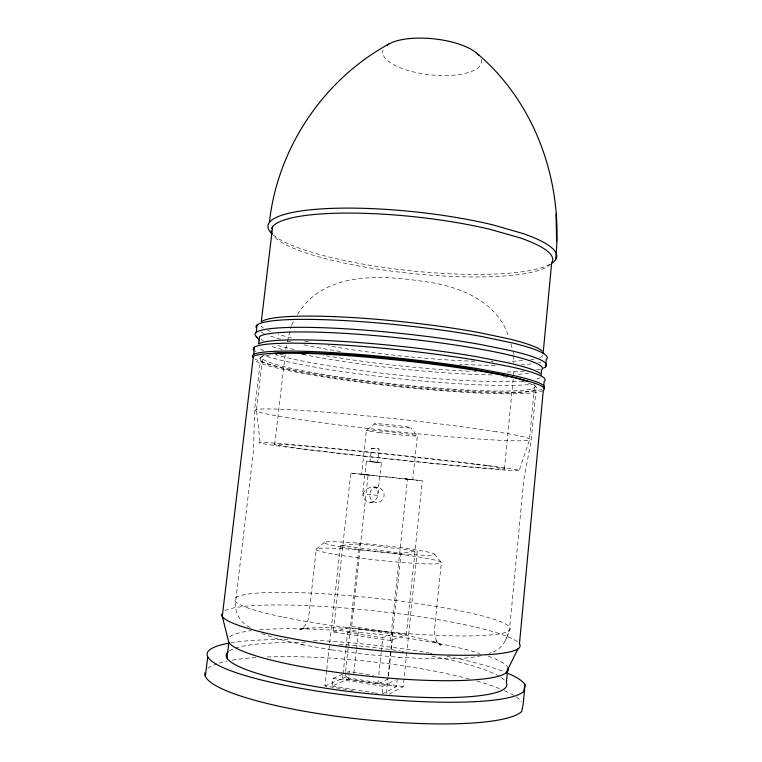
<?xml version="1.0" encoding="UTF-8"?>
<svg xmlns="http://www.w3.org/2000/svg" width="762" height="762" viewBox="0 0 762 762"><rect width="100%" height="100%" fill="white"/><g stroke="black" fill="none" stroke-linecap="round" stroke-linejoin="round"><path stroke-width="0.57" stroke-dasharray="3.81 2.86" d="M534.381 387.582L529.399 440.093L519.093 470.659M536.029 389.582L531.209 440.503L523.78 479.746L509.749 627.231C508.14 637.623 502.701 648.805 492.1 652.405M504.444 469.097L513.159 379.124M513.617 374.39L513.959 370.837M390.506 640.499L407.47 479.136L350.787 473.088L333.289 632.06L390.506 640.499L406.394 634.46L422.339 480.774L407.47 479.136M386.305 693.515L388.039 676.989M388.163 675.818L401.05 553.079L417.262 551.107L406.889 651.262M345.9 647.833L347.558 632.527L358.664 629.021L392.897 634.013L388.172 678.961L377.847 684.047L342.567 678.437L342.948 674.913M405.355 478.965L412.756 479.736L417.347 435.807L410.832 427.749M382.153 694.115L396.469 686.552L397.25 679.066M389.087 694.239L403.222 686.61L406.765 652.434M377.847 684.047L378.333 679.418M378.828 674.78L381.152 652.767M381.276 651.605L382.753 637.699L392.897 634.013M382.276 693.001L382.981 686.295L395.211 680.095M377.638 462.372L370.027 461.562L371.475 448.199L379.085 449.008L377.638 462.372L373.952 462.029M342.719 674.246L333.013 678.332L332.165 686.057L348.386 678.913L348.729 675.742M348.844 674.684L349.187 671.522L373.799 675.38M353.854 673.56L356.387 650.119M356.511 648.948L358.664 629.021M377.628 495.376L363.017 493.747A7.734 7.353 -85.6 0 0 369.484 502.263A7.734 7.353 -85.6 0 0 377.628 495.376L381.448 462.782L366.398 461.153L362.674 493.747L363.045 495.767M369.741 475.155L361.617 474.269L366.398 430.406L374.456 423.901M343.081 673.732L345.767 649.005M345.443 672.636L344.929 677.361L403.222 686.61M345.567 671.455L348.263 646.652M348.386 645.481L359.426 543.925L417.262 551.107M333.289 632.06L351.653 626.497L368.094 474.993L422.339 480.774M353.149 690.553L324.936 686L326.631 670.646M326.765 669.465L340.433 545.487L359.426 543.925M274.691 444.637L285.274 354.044M285.826 349.339L286.569 344.929M260.823 357.378L254.622 409.518L253.546 450.533L235.629 601.542C234.086 612.543 240.744 623.183 250.574 627.85M256.518 409.527L262.9 355.768M287.35 341.709L291.236 326.327M507.254 636.051L508.435 633.222M505.482 640.385L506.701 637.508M363.017 493.747C365.322 488.023 372.037 485.899 377.704 487.385A7.591 7.229 -85.9 0 1 382.734 499.386A7.591 7.229 -85.9 0 1 370.284 498.024A7.591 7.229 -85.9 0 1 377.704 487.385M291.522 325.231L293.722 321.316M297.571 314.468C323.402 271.548 380.267 274.872 423.301 281.426C457.857 285.512 497.767 300.876 508.787 337.242M324.479 542.392L316.306 549.021L308.715 616.658C308.096 622.183 304.705 627.288 299.809 629.936L303.886 627.888L299.799 629.374L308.667 627.926L306.81 628.145C349.987 626.25 393.763 630.765 435.445 642.261L433.626 641.642L441.303 644.909L435.969 640.985L440.379 645.376C436.14 641.718 433.892 635.994 434.445 630.431L441.331 562.566L434.721 554.317M324.936 686L349.748 675.332M347.024 672.427L349.187 671.522M488.833 653.377L491.004 652.729M481.213 655.653C464.782 659.492 447.58 658.444 430.825 658.825L429.101 658.749M524.38 371.142L519.284 371.656A146.552 16.164 6.1 0 1 504.454 372.056M518.503 374.361L528.533 373.399M370.027 461.562L373.713 461.905M381.448 462.782L366.217 461.153M369.475 502.263L376.085 502.482M331.813 649.91L365.512 654.348L399.469 657.358M398.593 657.32L430.825 658.825M361.617 474.269L368.427 474.974M405.165 478.907L412.756 479.736M350.787 473.088L368.094 474.993M340.433 545.487L401.05 553.079M351.653 626.497L406.394 634.46M347.558 632.527L382.753 637.699M348.386 678.913L396.469 686.552M333.013 678.332L382.981 686.295M332.165 686.057L374.018 692.81M375.18 692.991L377.504 693.372M261.69 633.555L277.263 638.851L303.409 644.909M301.581 644.595L332.813 650.081M371.475 448.199L379.085 449.008M373.361 487.051C376.485 487.28 378.695 490.347 378.162 493.395M510.864 344.024L512.597 349.672M256.603 411.204L260.166 443.093M513.293 351.93L513.378 354.292M513.417 355.473L513.664 362.56M550.05 264.3A145.171 29.527 6.1 0 1 409.318 270.634A145.171 29.527 6.1 0 1 272.958 234.725M550.612 264.166A141.532 28.346 6.1 0 1 411.861 273.51A141.532 28.346 6.1 0 1 273.272 235.687M535.181 383.924A146.742 14.345 6.1 0 1 400.631 378.876A146.742 14.345 6.1 0 1 264.3 355.511M256.013 351.911A146.742 14.345 6.1 0 1 254.641 350.949M542.106 389.249A146.828 13.43 6.1 0 1 395.326 384.791A146.828 13.43 6.1 0 1 253.784 358.13M541.163 361.998A146.456 17.069 6.1 0 1 538.601 362.645M531.181 363.884A146.456 17.069 6.1 0 1 521.303 364.788M495.119 365.408A146.456 17.069 6.1 0 1 459.6 364.255M340.452 351.53A146.456 17.069 6.1 0 1 303.457 344.738M290.655 341.833A146.456 17.069 6.1 0 1 287.445 341.033M280.568 339.195A146.456 17.069 6.1 0 1 268.557 335.366M264.185 333.613A146.456 17.069 6.1 0 1 260.89 332.013M540.496 369.056A146.552 16.164 6.1 0 1 536.505 369.932M476.469 371.561A146.552 16.164 6.1 0 1 474.097 371.475M469.316 371.265A146.552 16.164 6.1 0 1 323.317 355.273M294.361 349.558A146.552 16.164 6.1 0 1 276.149 344.957M263.357 340.585A146.552 16.164 6.1 0 1 261.071 339.557M542.915 355.663A142.694 17.069 6.1 0 1 539.658 357.502M534.2 359.007A142.694 17.069 6.1 0 1 530.476 359.664M522.608 360.597A142.694 17.069 6.1 0 1 508.892 361.407M493.243 361.617A142.694 17.069 6.1 0 1 491.071 361.607M474.907 361.264A142.694 17.069 6.1 0 1 328.051 345.729M308.496 341.938A142.694 17.069 6.1 0 1 303.724 340.909M291.532 338.014A142.694 17.069 6.1 0 1 278.092 334.194M270.434 331.46A142.694 17.069 6.1 0 1 267.672 330.27M263.328 327.936A142.694 17.069 6.1 0 1 261.233 326.269M481.232 59.627A49.635 18.078 6.1 0 1 431.197 74.914A49.635 18.078 6.1 0 1 383.115 49.901M534.838 385.41A137.522 12.563 6.1 0 1 389.877 383.534A137.522 12.563 6.1 0 1 264.224 355.168M540.277 377.704A142.97 14.421 6.1 0 1 535.172 379.438M523.037 380.981A142.97 14.421 6.1 0 1 399.117 375.18A142.97 14.421 6.1 0 1 275.682 354.73A139.408 12.525 6.1 0 1 285.236 354.34M263.928 350.72A142.97 14.421 6.1 0 1 258.67 347.739M491.938 374.875A142.875 15.307 6.1 0 1 303.371 354.435M282.226 349.501A142.875 15.307 6.1 0 1 269.643 345.653M521.618 380.952A139.408 12.525 6.1 0 1 405.07 386.915A139.408 12.525 6.1 0 1 269.196 355.33M301.428 354.34A139.408 12.525 6.1 0 1 306.105 354.435M503.311 376.542A139.408 12.525 6.1 0 1 507.235 377.39M207.912 668.322A160.487 29.175 6.1 0 1 216.751 663.873M219.399 663.026A160.487 29.175 6.1 0 1 227.609 661.025M232.324 660.159A160.487 29.175 6.1 0 1 255.918 657.549M267.214 656.968A160.487 29.175 6.1 0 1 469.916 679.171M476.917 681.095A160.487 29.175 6.1 0 1 499.872 688.762M504.53 690.715A160.487 29.175 6.1 0 1 521.76 701.65M229.8 636.899A140.894 21.365 6.1 0 1 251.308 630.669M259.575 629.803A140.894 21.365 6.1 0 1 479.708 653.358M488.347 656.215A140.894 21.365 6.1 0 1 507.806 667.502M229.333 650.948A141.075 23.26 6.1 0 1 305.619 642.699M339.214 644.319A141.075 23.26 6.1 0 1 400.393 650.919M401.517 651.091A141.075 23.26 6.1 0 1 403.755 651.415M431.902 656.196A141.075 23.26 6.1 0 1 498.862 676.075M501.263 677.58A141.075 23.26 6.1 0 1 505.978 682M224.942 610.61A150.124 19.574 6.1 0 1 379.819 611.419A150.124 19.574 6.1 0 1 519.446 643.89M543.316 390.344A146.856 13.202 6.1 0 1 401.955 387.115A146.856 13.202 6.1 0 1 254.203 360.369M230.886 642.833A160.23 26.47 6.1 0 1 290.074 639.613M313.592 640.309A160.23 26.47 6.1 0 1 428.882 652.91M430.016 653.11A160.23 26.47 6.1 0 1 432.264 653.51M446.903 656.292A160.23 26.47 6.1 0 1 503.968 671.751M487.032 465.382L458.743 461.915A131.045 2.438 6.1 0 0 260.204 442.446A131.045 2.438 6.1 0 0 427.244 462.963A131.045 2.438 6.1 0 0 487.032 465.382M475.174 464.344L450.18 461.286A116.129 2.153 6.1 0 0 274.787 444.122A116.129 2.153 6.1 0 0 423.872 462.382A116.129 2.153 6.1 0 0 475.174 464.344M496.395 431.749L466.611 427.387A138.151 6.325 6.1 0 0 256.708 409.48A138.151 6.325 6.1 0 0 431.759 435.131A138.151 6.325 6.1 0 0 496.395 431.749M379.009 432.578A25.632 1 6.1 0 0 417.347 435.807A25.632 1 6.1 0 0 379.238 430.863A25.632 1 6.1 0 0 379.009 432.578M379.79 425.034A18.298 0.829 6.1 0 0 410.213 427.901A18.298 0.829 6.1 0 0 387.915 424.501A18.298 0.829 6.1 0 0 379.79 425.034M335.528 554.507A62.979 4.239 6.1 0 0 439.598 563.489A62.979 4.239 6.1 0 0 361.055 550.05A62.979 4.239 6.1 0 0 335.528 554.507M283.464 617.191A138.513 16.183 6.1 0 0 508.044 631.346A138.513 16.183 6.1 0 0 326.031 593.941A138.513 16.183 6.1 0 0 283.464 617.191M341.233 546.878A55.521 3.372 6.1 0 0 433.111 555.031A55.521 3.372 6.1 0 0 364.246 543.62A55.521 3.372 6.1 0 0 341.233 546.878"/><path stroke-width="1.14" d="M555.622 259.642C563.747 183.07 535.953 102.594 476.136 52.702M507.692 668.674L506.359 682.704A141.075 23.26 6.1 0 1 361.15 692.915A141.075 23.26 6.1 0 1 228.009 651.996M541.058 375.237L541.553 370.075A142.875 15.307 6.1 0 0 417.719 339.985A142.875 15.307 6.1 0 0 259.528 336.528L258.651 343.929A142.97 14.421 6.1 0 1 477.012 356.759L507.702 362.75A142.97 14.421 6.1 0 1 540.115 373.399M543.135 353.311L551.678 262.814A141.532 28.346 6.1 0 0 519.875 237.801L489.785 229.257A141.532 28.346 6.1 0 0 271.52 228.724M545.525 366.846L546.202 359.645A146.456 17.069 6.1 0 0 512.674 343.005L481.26 336.423A146.456 17.069 6.1 0 0 332.07 319.983A146.456 17.069 6.1 0 0 255.918 327.089M508.416 673.579A160.23 26.47 6.1 0 1 525.018 684.771L523.237 703.84L521.751 711.432A160.487 29.175 6.1 0 1 348.777 717.861A160.487 29.175 6.1 0 1 204.835 672.979M253.594 354.568L254.489 347.148M256.251 332.337L257.137 324.945M272.634 226.685L261.29 321.764A142.694 17.069 6.1 0 1 479.422 332.632L510.007 339.109A142.694 17.069 6.1 0 1 542.23 351.053M226.99 658.035L228.848 642.442L222.266 616.487L253.375 356.416A146.856 13.202 6.1 0 1 415.795 362.131A146.856 13.202 6.1 0 1 543.316 390.344L519.446 643.89A150.124 19.574 6.1 0 1 377.352 650.472A150.124 19.574 6.1 0 1 221.523 614.315M205.359 676.37L207.721 656.749M269.396 222.485C277.473 148.266 323.336 79.791 388.82 44.063M525.018 684.771L523.599 691.648A160.23 26.47 6.1 0 1 313.43 690.496A160.23 26.47 6.1 0 1 227.543 643.433M506.006 672.979L517.922 648.919M256.356 336.613L259.528 340.576M556.641 241.325L556.022 214.17M552.098 263.052A145.171 29.527 6.1 0 0 523.303 233.629L492.423 224.761A145.171 29.527 6.1 0 0 330.851 208.417A145.171 29.527 6.1 0 0 271.358 233.21M272.225 234.125A141.532 28.346 6.1 0 1 271.205 230.848M252.803 357.159A146.828 13.43 6.1 0 1 324.241 352.12A146.828 13.43 6.1 0 1 478.031 368.732L509.597 374.637A146.828 13.43 6.1 0 1 543.487 388.534L544.163 381.295A146.742 14.345 6.1 0 0 510.369 366.712L478.841 360.636A146.742 14.345 6.1 0 0 325.155 344.033A146.742 14.345 6.1 0 0 253.67 349.92M543.535 368.017A146.552 16.164 6.1 0 0 511.902 350.901L480.451 344.481A146.552 16.164 6.1 0 0 319.811 327.622A146.552 16.164 6.1 0 0 257.556 337.566M386.877 45.32A49.635 18.078 6.1 0 1 434.045 38.862A49.635 18.078 6.1 0 1 478.717 55.169M269.738 353.911A137.522 12.563 6.1 0 1 472.469 369.046L501.996 374.552A137.522 12.563 6.1 0 1 528.18 381.591M508.225 668.655A140.894 21.365 6.1 0 1 377.8 677.161A140.894 21.365 6.1 0 1 228.848 642.442"/></g></svg>
